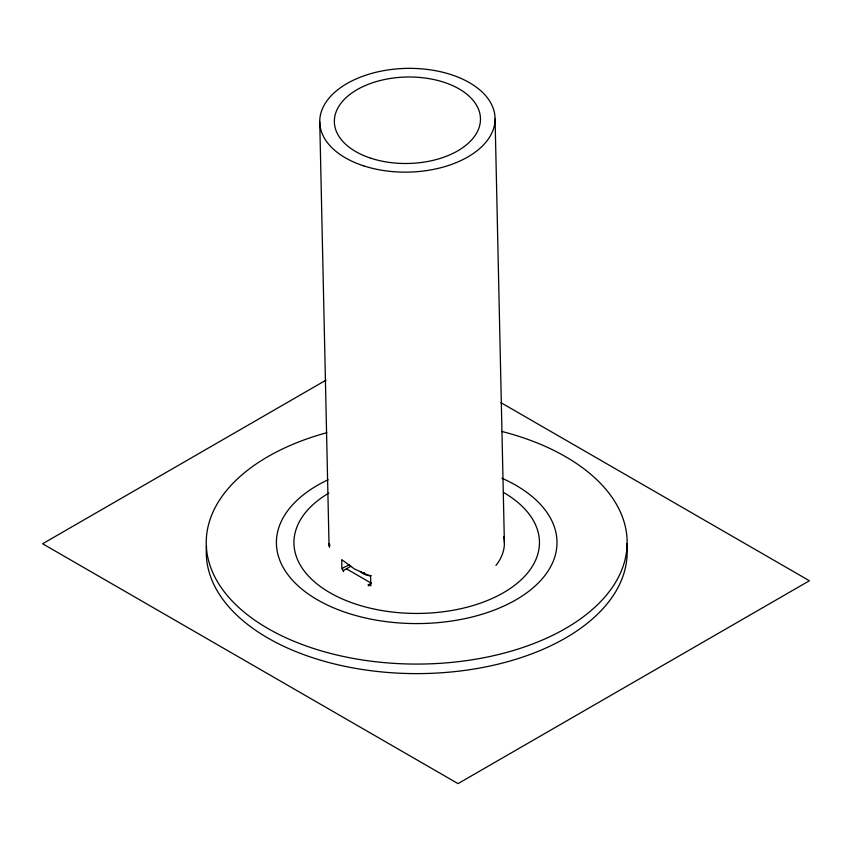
<?xml version="1.0" encoding="UTF-8"?>
<svg xmlns="http://www.w3.org/2000/svg" width="852" height="852" viewBox="0 0 852 852"><rect width="100%" height="100%" fill="white"/><g stroke="black" fill="none" stroke-linecap="round" stroke-linejoin="round"><path stroke-width="1.28" d="M325.997 380.152L42.6 543.768L458.035 783.616L809.4 580.755L500.987 402.698M343.526 571.607C340.992 567.208 342.887 568.486 349.384 564.727M343.505 570.51L350.939 566.218M368.33 585.92L368.309 584.834L370.961 583.301M368.309 584.834L370.833 585.761L370.631 576.335L354.453 568.966L341.695 559.626L341.897 569.051M346.423 568.827L371.227 583.141M495.087 118.897L504.395 542.98M319.745 121.644L329.042 545.727M363.57 573.268A11.694 6.752 0 0 1 364.603 572.81M329.404 547.303A87.692 50.63 0 0 1 329.905 544.918M626.614 543.448A210.455 121.506 0 0 1 418.843 673.612A210.455 121.506 0 0 1 206.525 545.919M503.681 536.504A87.692 51.876 -1.3 0 1 495.939 565.462M329.042 545.994A87.692 51.876 -1.3 0 1 329.117 543.501M501.924 478.228A140.303 81.004 0 0 1 521.158 596.656A140.303 81.004 0 0 1 315.155 598.466A140.303 81.004 0 0 1 328.105 479.761M371.227 575.579A11.694 6.752 0 0 1 360.502 571.511M501.636 431.4A210.455 121.506 0 0 1 583.801 616.433A210.455 121.506 0 0 1 252.969 618.914A210.455 121.506 0 0 1 326.795 432.709M503.511 492.456A122.763 70.876 0 0 1 503.873 592.47A122.763 70.876 0 0 1 330.64 593.12A122.763 70.876 0 0 1 328.787 493.106M363.591 165.831A87.692 51.876 -1.3 0 0 495.087 119.014A87.692 51.876 -1.3 0 0 363.57 75.966A87.692 51.876 -1.3 0 0 363.591 165.831M370.897 158.238A73.07 43.228 -1.3 0 0 480.475 119.216A73.07 43.228 -1.3 0 0 370.876 83.347A73.07 43.228 -1.3 0 0 370.897 158.238"/></g></svg>
